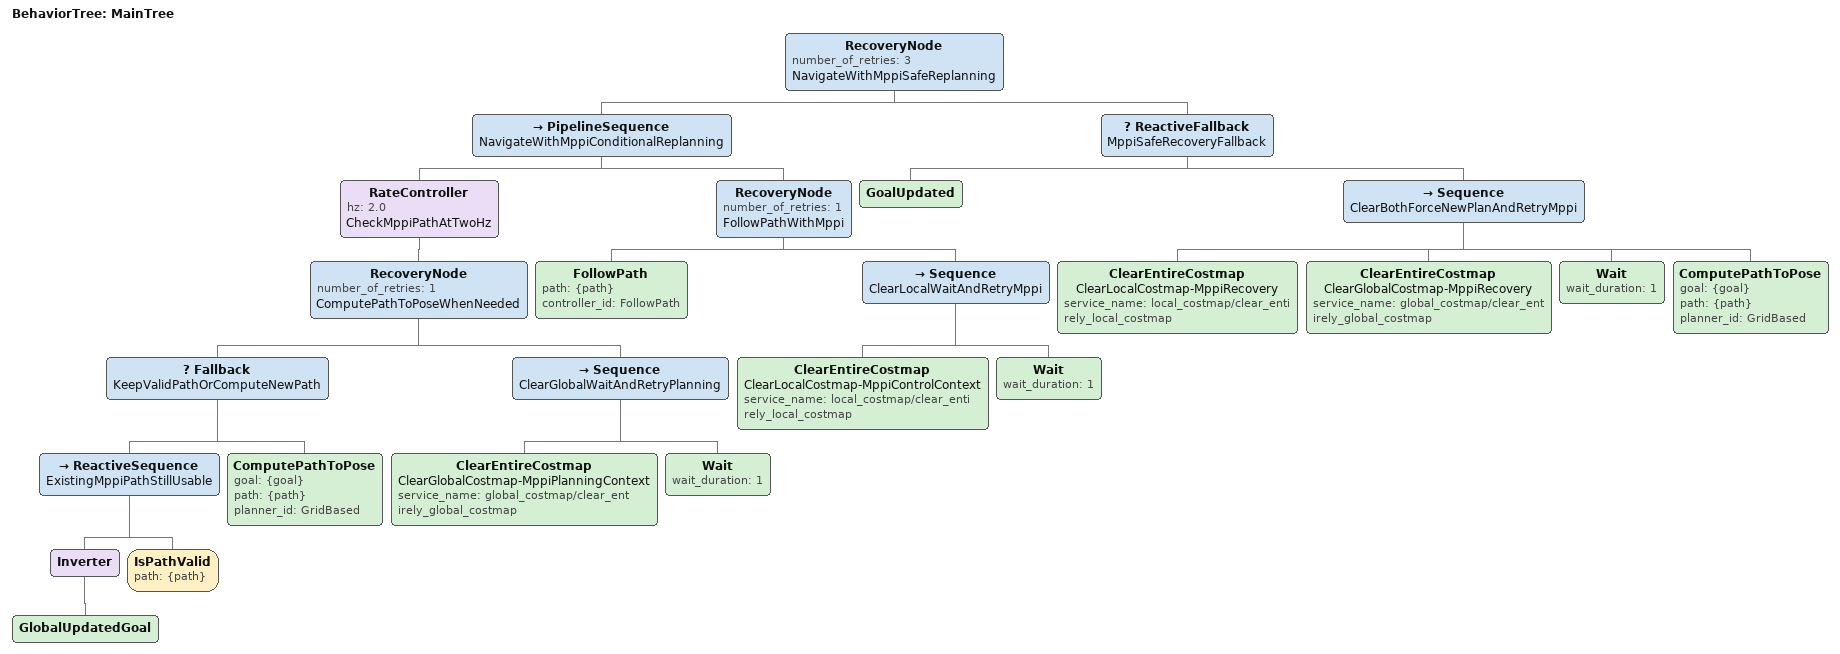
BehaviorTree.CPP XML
<root main_tree_to_execute="MainTree">
  <BehaviorTree ID="MainTree">
    <RecoveryNode number_of_retries="3" name="NavigateWithMppiSafeReplanning">
      <PipelineSequence name="NavigateWithMppiConditionalReplanning">
        <RateController hz="2.0" name="CheckMppiPathAtTwoHz">
          <RecoveryNode number_of_retries="1" name="ComputePathToPoseWhenNeeded">
            <Fallback name="KeepValidPathOrComputeNewPath">
              <ReactiveSequence name="ExistingMppiPathStillUsable">
                <Inverter>
                  <GlobalUpdatedGoal/>
                </Inverter>
                <IsPathValid path="{path}"/>
              </ReactiveSequence>
              <ComputePathToPose goal="{goal}" path="{path}" planner_id="GridBased"/>
            </Fallback>
            <Sequence name="ClearGlobalWaitAndRetryPlanning">
              <ClearEntireCostmap
                name="ClearGlobalCostmap-MppiPlanningContext"
                service_name="global_costmap/clear_entirely_global_costmap"/>
              <Wait wait_duration="1"/>
            </Sequence>
          </RecoveryNode>
        </RateController>

        <RecoveryNode number_of_retries="1" name="FollowPathWithMppi">
          <FollowPath path="{path}" controller_id="FollowPath"/>
          <Sequence name="ClearLocalWaitAndRetryMppi">
            <ClearEntireCostmap
              name="ClearLocalCostmap-MppiControlContext"
              service_name="local_costmap/clear_entirely_local_costmap"/>
            <Wait wait_duration="1"/>
          </Sequence>
        </RecoveryNode>
      </PipelineSequence>

      <ReactiveFallback name="MppiSafeRecoveryFallback">
        <GoalUpdated/>
        <Sequence name="ClearBothForceNewPlanAndRetryMppi">
          <ClearEntireCostmap
            name="ClearLocalCostmap-MppiRecovery"
            service_name="local_costmap/clear_entirely_local_costmap"/>
          <ClearEntireCostmap
            name="ClearGlobalCostmap-MppiRecovery"
            service_name="global_costmap/clear_entirely_global_costmap"/>
          <Wait wait_duration="1"/>
          <!--
            MPPI CHANGE: force a fresh Path after repeated controller failure;
            otherwise IsPathValid could keep the old but untrackable path.
          -->
          <ComputePathToPose
            goal="{goal}"
            path="{path}"
            planner_id="GridBased"/>
        </Sequence>
      </ReactiveFallback>
    </RecoveryNode>
  </BehaviorTree>
</root>
